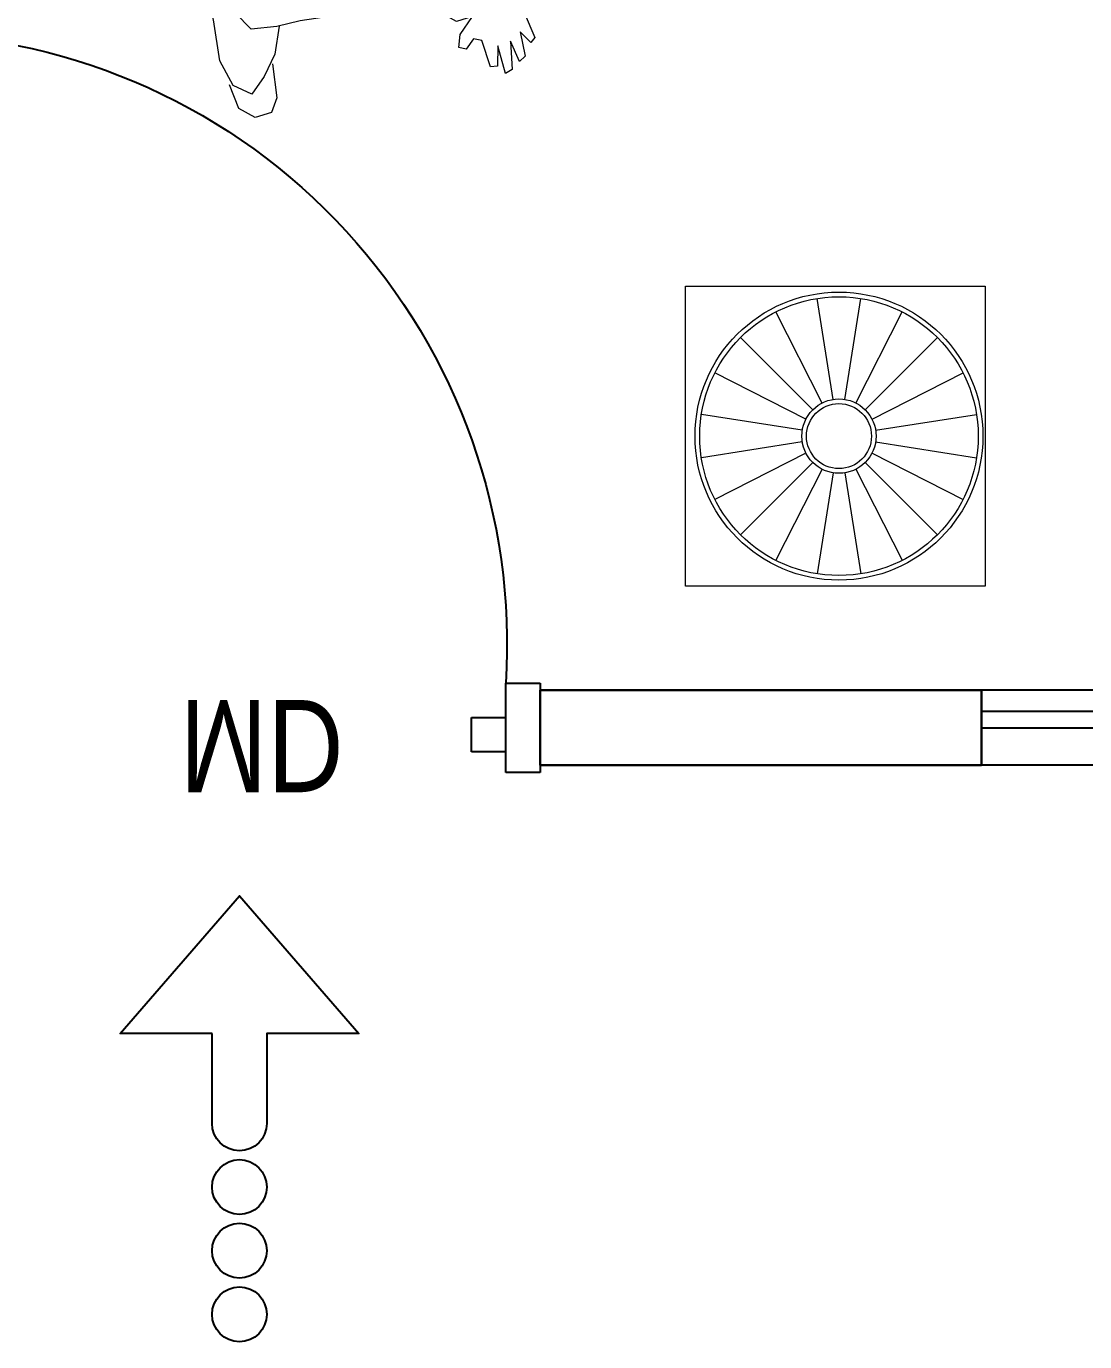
# Model space of a CAD drawing. Extents: x -454308 to 890911, y -14103 to 1343694.
# Drawn here: x 201883.1 to 201947, y 659663.4 to 659742.8 of the extents above; entities that cross this region are included whole.
import ezdxf

# ---------------------------------------------------------------- set-up
doc = ezdxf.new("R2010")
doc.units = 0
doc.header["$MEASUREMENT"] = 0
for name, color, linetype in [('A-Door', 144, 'Continuous'), ('railing', 162, 'Continuous'), ('WIN', 4, 'Continuous')]:
    doc.layers.add(name, color=color, linetype=linetype)
for name, color, linetype, lineweight in [('A-FURN', 35, 'Continuous', 5), ('A-Wall', 7, 'Continuous', 30), ('PERSONAS', 7, 'Continuous', 0), ('sill', 32, 'Continuous', 25), ('TXT', 42, 'Continuous', 25)]:
    doc.layers.add(name, color=color, linetype=linetype, lineweight=lineweight)
doc.styles.get("Standard").update_dxf_attribs({"font": 'stylu.ttf', "height": 7})

# ---------------------------------------------------------------- blocks, each defined once
blk = doc.blocks.new('H-1')
at = {"layer": 'PERSONAS'}
for p, q in [((-0.5835, 0.1749), (-0.5899, 0.1684)), ((-0.5899, 0.1684), (-0.5737, 0.1555)), ((-0.5478, 0.1636), (-0.5835, 0.1749)), ((-0.5332, 0.1441), (-0.5478, 0.1636)), ((-0.6078, 0.1587), (-0.6143, 0.1506)), ((-0.6143, 0.1506), (-0.5851, 0.1409)), ((-0.5737, 0.1555), (-0.6078, 0.1587)), ((-0.4927, 0.1474), (-0.5332, 0.1441)), ((-0.4668, 0.1279), (-0.4927, 0.1474)), ((-0.624, 0.1393), (-0.6288, 0.1295)), ((-0.6288, 0.1295), (-0.5899, 0.1231)), ((-0.5851, 0.1409), (-0.624, 0.1393)), ((-0.5429, 0.1182), (-0.5332, 0.1425)), ((-0.4052, 0.1247), (-0.4668, 0.1279)), ((-0.5899, 0.1231), (-0.6175, 0.1198)), ((-0.6175, 0.1198), (-0.6175, 0.1101)), ((-0.6175, 0.1101), (-0.5802, 0.102)), ((-0.5446, 0.0923), (-0.5429, 0.1182)), ((-0.3728, 0.0988), (-0.4052, 0.1247)), ((-0.577, 0.0907), (-0.5899, 0.0793)), ((-0.5802, 0.102), (-0.577, 0.0907)), ((-0.5689, 0.0729), (-0.5462, 0.0923)), ((-0.5462, 0.0923), (-0.551, 0.0696)), ((-0.3241, 0.0389), (-0.3728, 0.0988)), ((-0.5899, 0.0793), (-0.5867, 0.0696)), ((-0.5867, 0.0696), (-0.5689, 0.0729)), ((-0.551, 0.0696), (-0.5397, 0.0534)), ((-0.5397, 0.0534), (-0.5138, 0.0389)), ((-0.5138, 0.0389), (-0.4943, 0.0211)), ((-0.295, -0.0049), (-0.3241, 0.0389)), ((-0.4943, 0.0211), (-0.4862, -0.0211)), ((-0.2626, 0.0194), (-0.3128, 0.0259)), ((-0.248, 0.0178), (-0.2626, 0.0194)), ((-0.2334, 0.0227), (-0.248, 0.0178)), ((-0.188, 0.0194), (-0.2334, 0.0227)), ((-0.1572, 0.0016), (-0.188, 0.0194)), ((-0.1718, 0.013), (-0.0681, 0.0308)), ((-0.0681, 0.0308), (-0.0308, 0.0227)), ((-0.0308, 0.0227), (0, 0)), ((-0.1297, -0.0097), (-0.1572, 0.0016)), ((0, 0), (0, -0.0291)), ((-0.2869, -0.0486), (-0.295, -0.0049)), ((-0.1216, -0.0291), (-0.1297, -0.0097)), ((-0.4895, -0.0356), (-0.5138, -0.0567)), ((-0.4862, -0.0211), (-0.4862, -0.0777)), ((-0.1345, -0.0437), (-0.1216, -0.0291)), ((0, -0.0291), (-0.0276, -0.0437)), ((-0.3857, -0.0389), (-0.4339, -0.0606)), ((-0.3468, -0.0389), (-0.3857, -0.0389)), ((-0.3047, -0.047), (-0.3468, -0.0389)), ((-0.3088, -0.0485), (-0.2885, -0.0632)), ((-0.2664, -0.0675), (-0.3047, -0.047)), ((-0.1556, -0.0632), (-0.1345, -0.0437)), ((-0.0956, -0.047), (-0.1378, -0.0534)), ((-0.06, -0.0486), (-0.0956, -0.047)), ((-0.0276, -0.0437), (-0.06, -0.0486)), ((-0.5138, -0.0567), (-0.5267, -0.1004)), ((-0.4339, -0.0606), (-0.4512, -0.1086)), ((-0.2885, -0.0632), (-0.2869, -0.0777)), ((-0.2512, -0.1032), (-0.2664, -0.0675)), ((-0.1961, -0.081), (-0.1556, -0.0632)), ((-0.4862, -0.0777), (-0.4943, -0.1717)), ((-0.295, -0.0858), (-0.3138, -0.0874)), ((-0.3138, -0.0874), (-0.2869, -0.0907)), ((-0.2869, -0.0777), (-0.295, -0.0858)), ((-0.2318, -0.0972), (-0.1961, -0.081)), ((-0.5267, -0.1004), (-0.5284, -0.1441)), ((-0.2869, -0.0907), (-0.269, -0.0988)), ((-0.269, -0.0988), (-0.2642, -0.1134)), ((-0.2361, -0.108), (-0.2512, -0.1032)), ((-0.2279, -0.1166), (-0.2361, -0.108)), ((-0.2335, -0.1035), (-0.2318, -0.0972)), ((-0.4512, -0.1086), (-0.4397, -0.1673)), ((-0.2642, -0.1134), (-0.269, -0.1312)), ((-0.2339, -0.1274), (-0.2279, -0.1166)), ((-0.5284, -0.1441), (-0.5332, -0.1765)), ((-0.269, -0.1312), (-0.2771, -0.1571)), ((-0.254, -0.1452), (-0.2502, -0.135)), ((-0.2502, -0.135), (-0.2339, -0.1274)), ((-0.2464, -0.2008), (-0.2406, -0.1351)), ((-0.2771, -0.1571), (-0.2869, -0.1797)), ((-0.2604, -0.1727), (-0.254, -0.1452)), ((-0.5332, -0.1733), (-0.5705, -0.183)), ((-0.5332, -0.1765), (-0.5332, -0.2121)), ((-0.4943, -0.1717), (-0.4878, -0.2235)), ((-0.4397, -0.1673), (-0.4089, -0.1883)), ((-0.2869, -0.1797), (-0.3047, -0.1895)), ((-0.2917, -0.1895), (-0.2604, -0.1727)), ((-0.6499, -0.1959), (-0.6548, -0.2186)), ((-0.6305, -0.1862), (-0.6499, -0.1959)), ((-0.5835, -0.1878), (-0.6305, -0.1862)), ((-0.5705, -0.183), (-0.5997, -0.2008)), ((-0.4089, -0.1883), (-0.3533, -0.1959)), ((-0.3533, -0.1959), (-0.2917, -0.1895)), ((-0.5997, -0.2008), (-0.6224, -0.2202)), ((-0.5332, -0.2121), (-0.5089, -0.2316)), ((-0.2561, -0.2575), (-0.2464, -0.2008)), ((-0.6548, -0.2186), (-0.6402, -0.2397)), ((-0.6224, -0.2202), (-0.6078, -0.2445)), ((-0.4878, -0.2235), (-0.4392, -0.285)), ((-0.6402, -0.2397), (-0.6062, -0.2494)), ((-0.6078, -0.2445), (-0.5721, -0.2591)), ((-0.5721, -0.2591), (-0.5154, -0.2623)), ((-0.5154, -0.2623), (-0.4522, -0.2721)), ((-0.2561, -0.3028), (-0.2561, -0.2575)), ((-0.1151, -0.2704), (-0.1556, -0.285)), ((-0.107, -0.2818), (-0.1151, -0.2704)), ((-0.4392, -0.285), (-0.3679, -0.3433)), ((-0.1556, -0.285), (-0.1831, -0.3125)), ((-0.1264, -0.298), (-0.107, -0.2818)), ((-0.2561, -0.3012), (-0.2626, -0.3287)), ((-0.201, -0.3109), (-0.2561, -0.3028)), ((-0.1361, -0.3077), (-0.1264, -0.298)), ((-0.1831, -0.3125), (-0.201, -0.3109)), ((-0.1848, -0.3449), (-0.1831, -0.3174)), ((-0.0648, -0.3158), (-0.1361, -0.3077)), ((-0.0648, -0.3255), (-0.0648, -0.3158)), ((-0.3809, -0.3401), (-0.3695, -0.3757)), ((-0.3679, -0.3433), (-0.3809, -0.3401)), ((-0.2626, -0.3287), (-0.2966, -0.3498)), ((-0.0875, -0.3303), (-0.0648, -0.3255)), ((-0.0665, -0.3352), (-0.0875, -0.3303)), ((-0.0697, -0.3482), (-0.0665, -0.3352)), ((-0.2496, -0.3724), (-0.1929, -0.3595)), ((-0.1977, -0.3611), (-0.1848, -0.3449)), ((-0.1929, -0.3595), (-0.1491, -0.3757)), ((-0.094, -0.3514), (-0.0697, -0.3482)), ((-0.0827, -0.353), (-0.094, -0.3514)), ((-0.0859, -0.3644), (-0.0827, -0.353)), ((-0.3695, -0.3757), (-0.3225, -0.3886)), ((-0.3225, -0.3886), (-0.2496, -0.3724)), ((-0.1491, -0.3757), (-0.1086, -0.3838)), ((-0.1199, -0.3676), (-0.0859, -0.3644)), ((-0.0989, -0.3724), (-0.1199, -0.3676)), ((-0.1086, -0.3838), (-0.0989, -0.3724))]:
    blk.add_line(p, q, dxfattribs=at)
blk = doc.blocks.new('EREREWQ')
at = {"layer": 'railing'}
blk.add_lwpolyline([(148291.435, 675692.777), (148291.435, 675698.302), (148299.699, 675691.133), (148291.435, 675683.965), (148291.435, 675689.49), (148286.036, 675689.49, -1), (148286.036, 675692.777)], format="xyb", close=True, dxfattribs=at)
blk.add_lwpolyline([(148284.393, 675691.133), (148284.393, 675691.133)], dxfattribs=at)
for centre in [(148274.572, 675691.133), (148278.394, 675691.133), (148282.215, 675691.133)]:
    blk.add_circle(centre, 1.643, dxfattribs=at)
blk = doc.blocks.new('WWQQWWQ')
at = {"layer": 'A-Door'}
for p, q in [((148490.188, 675244.617), (148490.188, 675242.555)), ((148495.551, 675244.617), (148490.188, 675244.617)), ((148490.188, 675244.617), (148490.188, 675242.555)), ((148495.551, 675242.555), (148495.551, 675244.617)), ((148490.188, 675242.555), (148495.551, 675242.555)), ((148490.188, 675242.555), (148491.426, 675242.555)), ((148491.426, 675242.555), (148491.426, 675240.492)), ((148493.488, 675240.492), (148493.488, 675242.555)), ((148493.488, 675242.555), (148495.551, 675242.555)), ((148491.426, 675240.492), (148493.488, 675240.492)), ((148493.488, 675206.742), (148491.426, 675206.742)), ((148491.426, 675206.742), (148491.426, 675204.68)), ((148493.488, 675204.68), (148493.488, 675206.742)), ((148495.551, 675204.68), (148495.551, 675206.742)), ((148495.551, 675206.742), (148534.552, 675206.742)), ((148534.552, 675206.742), (148534.552, 675204.68)), ((148534.552, 675204.68), (148490.188, 675204.68)), ((148490.188, 675204.68), (148490.188, 675202.617)), ((148491.426, 675204.68), (148495.551, 675204.68)), ((148495.551, 675204.68), (148493.488, 675204.68)), ((148495.551, 675202.617), (148495.551, 675204.68)), ((148490.188, 675202.617), (148495.551, 675202.617))]:
    blk.add_line(p, q, dxfattribs=at)
blk.add_arc((148497.877, 675205.945), 36.684, 1.24607, 93.6354, dxfattribs=at)
blk = doc.blocks.new('SIDE TABLE')
at = {"layer": 'A-FURN'}
for p, q in [((4047485.963, -8371758.098), (4047485.963, -8371740.231)), ((4047485.963, -8371740.231), (4047503.846, -8371740.231)), ((4047503.846, -8371740.231), (4047503.846, -8371758.098)), ((4047503.846, -8371758.098), (4047485.963, -8371758.098))]:
    blk.add_line(p, q, dxfattribs=at)
at = {"layer": 'A-FURN', "ltscale": 5}
for p, q in [((4047494.775, -8371746.98), (4047493.822, -8371740.964)), ((4047495.468, -8371746.98), (4047496.421, -8371740.964)), ((4047494.116, -8371747.194), (4047491.351, -8371741.767)), ((4047496.127, -8371747.194), (4047498.892, -8371741.767)), ((4047493.555, -8371747.601), (4047489.248, -8371743.294)), ((4047496.688, -8371747.601), (4047500.994, -8371743.294)), ((4047493.148, -8371748.162), (4047487.721, -8371745.396)), ((4047497.095, -8371748.162), (4047502.522, -8371745.396)), ((4047492.934, -8371748.821), (4047486.918, -8371747.868)), ((4047497.309, -8371748.821), (4047503.325, -8371747.868)), ((4047492.934, -8371749.514), (4047486.918, -8371750.466)), ((4047493.148, -8371750.173), (4047487.721, -8371752.938)), ((4047497.095, -8371750.173), (4047502.522, -8371752.938)), ((4047497.309, -8371749.514), (4047503.325, -8371750.466)), ((4047493.555, -8371750.733), (4047489.248, -8371755.04)), ((4047496.688, -8371750.733), (4047500.994, -8371755.04)), ((4047494.116, -8371751.141), (4047491.351, -8371756.567)), ((4047494.775, -8371751.355), (4047493.822, -8371757.37)), ((4047495.468, -8371751.355), (4047496.421, -8371757.37)), ((4047496.127, -8371751.141), (4047498.892, -8371756.567))]:
    blk.add_line(p, q, dxfattribs=at)
for radius in [8.583, 8.306, 2.215, 1.938]:
    blk.add_circle((4047495.121, -8371749.167), radius, dxfattribs=at)

msp = doc.modelspace()

# ---------------------------------------------------------------- linework, layer by layer
at = {"layer": 'A-Wall'}
for p, q in [((201914.114, 659702.688), (201914.114, 659698.165)), ((201940.762, 659702.688), (201914.114, 659702.688)), ((201940.762, 659698.165), (201940.762, 659702.688)), ((201940.762, 659698.165), (201914.114, 659698.165))]:
    msp.add_line(p, q, dxfattribs=at)
at = {"layer": 'sill'}
for p, q in [((202037.252, 659702.688), (201940.762, 659702.688)), ((202037.252, 659698.165), (201940.762, 659698.165))]:
    msp.add_line(p, q, dxfattribs=at)
at = {"layer": 'WIN'}
for p, q in [((201940.762, 659701.432), (202037.252, 659701.432)), ((201940.762, 659700.426), (202037.252, 659700.426))]:
    msp.add_line(p, q, dxfattribs=at)

# ---------------------------------------------------------------- block references
at = {"layer": 'A-FURN'}
for name, p, xscale, yscale, zscale, rotation in [('H-1', (201903.612, 659766.822), -43.93232458957873, 43.93232458957873, 43.93232458957873, 275.7069125615398), ('EREREWQ', (881038.252, 510633.131), 1.005107596068917, 1.005107596068917, 1.005107596068917, 90.00000000000001)]:
    msp.add_blockref(name, p, dxfattribs=dict(at, xscale=xscale, yscale=yscale, zscale=zscale, rotation=rotation))
at = {"layer": 'A-FURN', "xscale": 1.01259854666646, "yscale": 1.01259854666646, "zscale": 1.01259854666646}
msp.add_blockref('SIDE TABLE', (-3896555.516, 9136939.064), dxfattribs=at)
at = {"layer": 'A-Wall', "xscale": -1.005107596068917, "yscale": 1.005107596068917, "zscale": 1.005107596068917, "rotation": 270}
msp.add_blockref('WWQQWWQ', (-476779.38, 510449.116), dxfattribs=at)

# ---------------------------------------------------------------- texts
at = {"layer": 'TXT', "lineweight": 25, "extrusion": (0, 0, -1), "insert": (201892.35, 659696.536), "char_height": 5.55712, "width": 0.19731, "attachment_point": 1, "text_direction": (1, 0, 0)}
msp.add_mtext('{\\fArial Narrow|b0|i0|c0|p34;MD}', dxfattribs=at)

doc.saveas('drawing.dxf')
